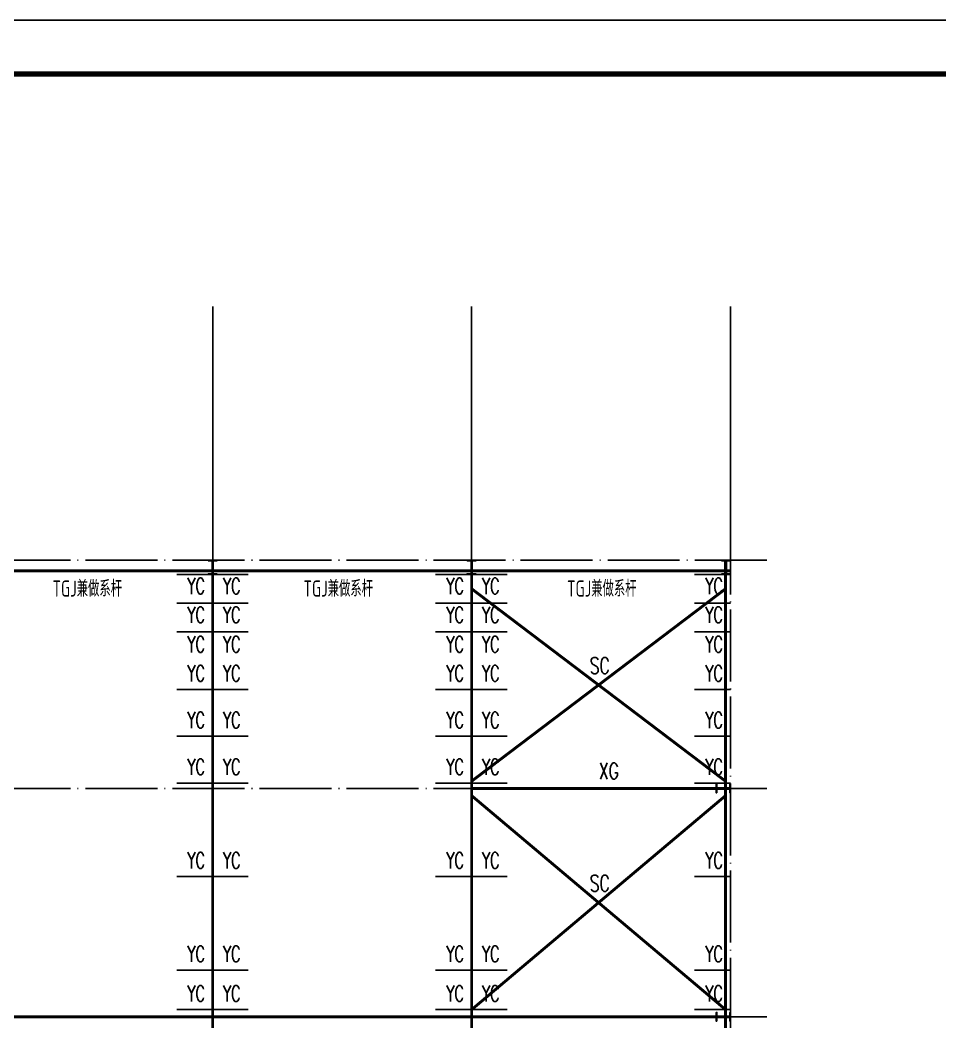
# Model space of a CAD drawing. Extents: x -307088 to 5640332, y -3541089 to -2181377.
# Drawn here: x 5539873 to 5565450, y -3310944 to -3283089 of the extents above; entities that cross this region are included whole.
import ezdxf

# ---------------------------------------------------------------- set-up
doc = ezdxf.new("R2010")
doc.units = 0
doc.header["$LTSCALE"] = 100
doc.header["$MEASUREMENT"] = 0
for name, pattern in [('CENTER2', [28.575000000000003, 19.05, -3.175, 3.175, -3.175]), ('DASHED', [0.75, 0.5, -0.25]), ('DOTE', [2.4200000000000004, 2, -0.2, 0.02, -0.2])]:
    doc.linetypes.add(name, pattern=pattern)
doc.layers.get('0').update_dxf_attribs({"linetype": 'CONTINUOUS'})
for name, color, linetype in [('4虚线层', 6, 'DASHED'), ('AXIS', 3, 'CONTINUOUS'), ('CENTER', 3, 'CONTINUOUS'), ('COLUMN', 2, 'CONTINUOUS'), ('DOTE', 1, 'DOTE'), ('PUB_TITLE', 4, 'CONTINUOUS')]:
    doc.layers.add(name, color=color, linetype=linetype)
doc.styles.add('_SIMPLEX', font='SIMPLEX.shx', dxfattribs={"width": 0.8})
doc.styles.add('TSSD_DIMENSION', font='Tssdeng.shx', dxfattribs={"width": 0.699999988079071, "bigfont": 'hztxt.shx'})

msp = doc.modelspace()

# ---------------------------------------------------------------- linework, layer by layer
at = {"color": 5, "linetype": 'CENTER2', "const_width": 80}
for points in [[(5559488.949752, -3304251.548750332), (5552428.94867554, -3298901.54798907)], [(5559488.94941445, -3298901.547993276), (5552428.948836198, -3304250.22844692)], [(5559488.949761945, -3310601.547993276), (5552428.948848292, -3304652.867531221)], [(5559488.949752, -3304651.54723622), (5552428.949026973, -3310601.54798907)]]:
    msp.add_lwpolyline(points, dxfattribs=at)
at = {"layer": '4虚线层', "color": 1, "linetype": 'CENTER2', "const_width": 80}
for points in [[(5545228.950143415, -3298101.546483617), (5545228.949380475, -3323501.546483617)], [(5552428.950143415, -3298101.546483617), (5552428.949380475, -3323501.546483617)], [(5559488.950143415, -3298101.546483617), (5559488.949380475, -3323501.546483617)]]:
    msp.add_lwpolyline(points, dxfattribs=at)
at = {"layer": '4虚线层', "color": 4, "linetype": 'CENTER2', "const_width": 80}
for points in [[(5559628.94941445, -3298401.546483617), (5502028.949414451, -3298401.546483617)], [(5559628.94941445, -3304451.546483617), (5552428.949414451, -3304451.546483617)], [(5559628.94941445, -3310801.546483617), (5502028.949414451, -3310801.546483617)]]:
    msp.add_lwpolyline(points, dxfattribs=at)
at = {"layer": 'AXIS'}
for p, q in [((5545228.94941445, -3297057.044845025), (5545228.94941445, -3291057.044845025)), ((5552428.94941445, -3297057.044845025), (5552428.94941445, -3291057.044845025)), ((5559628.94941445, -3297057.044845025), (5559628.94941445, -3291057.044845025))]:
    msp.add_line(p, q, dxfattribs=at)
at = {"layer": 'CENTER', "color": 3, "linetype": 'Continuous'}
for p, q in [((5545228.949767952, -3298501.546483617), (5544228.752000031, -3298501.546483617)), ((5546219.146617796, -3298501.546483617), (5545218.948849875, -3298501.546483617)), ((5552428.949767952, -3298501.546483617), (5551428.752000031, -3298501.546483617)), ((5553419.146617796, -3298501.546483617), (5552418.948849875, -3298501.546483617)), ((5559628.949767952, -3298501.546483617), (5558628.752000031, -3298501.546483617)), ((5545228.949767952, -3299301.546483617), (5544228.752000031, -3299301.546483617)), ((5546219.146617796, -3299301.546483617), (5545218.948849875, -3299301.546483617)), ((5552428.949767952, -3299301.546483617), (5551428.752000031, -3299301.546483617)), ((5553419.146617796, -3299301.546483617), (5552418.948849875, -3299301.546483617)), ((5559628.949767952, -3299301.546483617), (5558628.752000031, -3299301.546483617)), ((5545228.949767952, -3300101.546483617), (5544228.752000031, -3300101.546483617)), ((5546219.146617796, -3300101.546483617), (5545218.948849875, -3300101.546483617)), ((5552428.949767952, -3300101.546483617), (5551428.752000031, -3300101.546483617)), ((5553419.146617796, -3300101.546483617), (5552418.948849875, -3300101.546483617)), ((5559628.949767952, -3300101.546483617), (5558628.752000031, -3300101.546483617)), ((5545228.949767952, -3301701.546483617), (5544228.752000031, -3301701.546483617)), ((5546219.146617796, -3301701.546483617), (5545218.948849875, -3301701.546483617)), ((5552428.949767952, -3301701.546483617), (5551428.752000031, -3301701.546483617)), ((5553419.146617796, -3301701.546483617), (5552418.948849875, -3301701.546483617)), ((5559628.949767952, -3301701.546483617), (5558628.752000031, -3301701.546483617)), ((5545228.949767952, -3303001.546483617), (5544228.752000031, -3303001.546483617)), ((5546219.146617796, -3303001.546483617), (5545218.948849875, -3303001.546483617)), ((5552428.949767952, -3303001.546483617), (5551428.752000031, -3303001.546483617)), ((5553419.146617796, -3303001.546483617), (5552418.948849875, -3303001.546483617)), ((5559628.949767952, -3303001.546483617), (5558628.752000031, -3303001.546483617)), ((5545228.949767952, -3304301.546483617), (5544228.752000031, -3304301.546483617)), ((5546219.146617796, -3304301.546483617), (5545218.948849875, -3304301.546483617)), ((5552428.949767952, -3304301.546483617), (5551428.752000031, -3304301.546483617)), ((5553419.146617796, -3304301.546483617), (5552418.948849875, -3304301.546483617)), ((5559628.949767952, -3304301.546483617), (5558628.752000031, -3304301.546483617)), ((5545228.949767952, -3306901.546483617), (5544228.752000031, -3306901.546483617)), ((5546219.146617796, -3306901.546483617), (5545218.948849875, -3306901.546483617)), ((5552428.949767952, -3306901.546483617), (5551428.752000031, -3306901.546483617)), ((5553419.146617796, -3306901.546483617), (5552418.948849875, -3306901.546483617)), ((5559628.949767952, -3306901.546483617), (5558628.752000031, -3306901.546483617)), ((5545228.949767952, -3309501.546483617), (5544228.752000031, -3309501.546483617)), ((5546219.146617796, -3309501.546483617), (5545218.948849875, -3309501.546483617)), ((5552428.949767952, -3309501.546483617), (5551428.752000031, -3309501.546483617)), ((5553419.146617796, -3309501.546483617), (5552418.948849875, -3309501.546483617)), ((5559628.949767952, -3309501.546483617), (5558628.752000031, -3309501.546483617)), ((5545228.949767952, -3310601.546483617), (5544228.752000031, -3310601.546483617)), ((5546219.146617796, -3310601.546483617), (5545218.948849875, -3310601.546483617)), ((5552428.949767952, -3310601.546483617), (5551428.752000031, -3310601.546483617)), ((5553419.146617796, -3310601.546483617), (5552418.948849875, -3310601.546483617)), ((5559628.949767952, -3310601.546483617), (5558628.752000031, -3310601.546483617))]:
    msp.add_line(p, q, dxfattribs=at)
at = {"layer": 'COLUMN', "color": 6}
for points in [[(5545353.94941445, -3298481.546483617), (5545353.94941445, -3298501.546483617), (5545103.94941445, -3298501.546483617), (5545103.94941445, -3298481.546483617), (5545218.94941445, -3298481.546483617), (5545218.94941445, -3298121.546483617), (5545103.94941445, -3298121.546483617), (5545103.94941445, -3298101.546483617), (5545353.94941445, -3298101.546483617), (5545353.94941445, -3298121.546483617), (5545238.94941445, -3298121.546483617), (5545238.94941445, -3298481.546483617)], [(5552553.94941445, -3298481.546483617), (5552553.94941445, -3298501.546483617), (5552303.94941445, -3298501.546483617), (5552303.94941445, -3298481.546483617), (5552418.94941445, -3298481.546483617), (5552418.94941445, -3298121.546483617), (5552303.94941445, -3298121.546483617), (5552303.94941445, -3298101.546483617), (5552553.94941445, -3298101.546483617), (5552553.94941445, -3298121.546483617), (5552438.94941445, -3298121.546483617), (5552438.94941445, -3298481.546483617)], [(5559378.94941445, -3298481.546483617), (5559378.94941445, -3298501.546483617), (5559628.94941445, -3298501.546483617), (5559628.94941445, -3298481.546483617), (5559513.94941445, -3298481.546483617), (5559513.94941445, -3298121.546483617), (5559628.94941445, -3298121.546483617), (5559628.94941445, -3298101.546483617), (5559378.94941445, -3298101.546483617), (5559378.94941445, -3298121.546483617), (5559493.94941445, -3298121.546483617), (5559493.94941445, -3298481.546483617)], [(5559248.949414448, -3304576.546483617), (5559228.949414448, -3304576.546483617), (5559228.949414448, -3304326.546483617), (5559248.949414448, -3304326.546483617), (5559248.949414448, -3304441.546483617), (5559608.949414448, -3304441.546483617), (5559608.949414448, -3304326.546483617), (5559628.949414448, -3304326.546483617), (5559628.949414448, -3304576.546483617), (5559608.949414448, -3304576.546483617), (5559608.949414448, -3304461.546483617), (5559248.949414448, -3304461.546483617)], [(5559248.949414448, -3310926.546483617), (5559228.949414448, -3310926.546483617), (5559228.949414448, -3310676.546483617), (5559248.949414448, -3310676.546483617), (5559248.949414448, -3310791.546483617), (5559608.949414448, -3310791.546483617), (5559608.949414448, -3310676.546483617), (5559628.949414448, -3310676.546483617), (5559628.949414448, -3310926.546483617), (5559608.949414448, -3310926.546483617), (5559608.949414448, -3310811.546483617), (5559248.949414448, -3310811.546483617)]]:
    msp.add_lwpolyline(points, close=True, dxfattribs=at)
at = {"layer": 'DOTE', "color": 9, "ltscale": 10}
for p, q in [((5545228.94941445, -3297057.044845025), (5545228.94941445, -3324773.900901547)), ((5552428.94941445, -3297057.044845025), (5552428.94941445, -3324773.900901547)), ((5559628.94941445, -3297057.044845025), (5559628.94941445, -3324773.900901547)), ((5500551.877367142, -3298101.546483617), (5560758.019503927, -3298101.546483617)), ((5500551.877367142, -3304451.546483617), (5560758.019503927, -3304451.546483617)), ((5500551.877367142, -3310801.546483617), (5560758.019503927, -3310801.546483617))]:
    msp.add_line(p, q, dxfattribs=at)
at = {"layer": 'PUB_TITLE'}
msp.add_lwpolyline([(5479576.264753127, -3346089.105484813), (5591026.264753127, -3346089.105484813), (5591026.264753127, -3283089.105484813), (5479576.264753127, -3283089.105484813)], close=True, dxfattribs=at)
at = {"layer": 'PUB_TITLE', "const_width": 150}
msp.add_lwpolyline([(5483326.264753127, -3344589.105484813), (5589526.264753127, -3344589.105484813), (5589526.264753127, -3284589.105484813), (5483326.264753127, -3284589.105484813)], close=True, dxfattribs=at)

# ---------------------------------------------------------------- texts
at = {"layer": '4虚线层'}
for s, style, width, p in [('TGJ兼做系杆', 'TSSD_DIMENSION', 0.699999988079071, (5540775.580131712, -3299120.399730532)), ('TGJ兼做系杆', 'TSSD_DIMENSION', 0.699999988079071, (5547752.643372959, -3299120.399730532)), ('TGJ兼做系杆', 'TSSD_DIMENSION', 0.699999988079071, (5555080.761523387, -3299120.399730532)), ('XG', '_SIMPLEX', 0.7, (5555967.405528169, -3304191.942221602))]:
    msp.add_text(s, height=450, dxfattribs=dict(at, style=style, width=width)).set_placement(p)
at = {"layer": '4虚线层', "color": 0, "style": '_SIMPLEX', "width": 0.7}
for p in [(5555715.750381244, -3301263.063359754), (5555715.750472593, -3307313.722752301)]:
    msp.add_text('SC', height=450, dxfattribs=at).set_placement(p)
at = {"layer": 'CENTER', "style": '_SIMPLEX', "width": 0.65}
for p in [(5544527.229924786, -3299048.592801588), (5545517.42677463, -3299048.592801588), (5551727.229924786, -3299048.592801588), (5552717.42677463, -3299048.592801588), (5558927.229924786, -3299048.592801588), (5544527.229924786, -3299848.592801588), (5545517.42677463, -3299848.592801588), (5551727.229924786, -3299848.592801588), (5552717.42677463, -3299848.592801588), (5558927.229924786, -3299848.592801588), (5544527.229924786, -3300668.012998569), (5545517.42677463, -3300668.012998569), (5551727.229924786, -3300668.012998569), (5552717.42677463, -3300668.012998569), (5558927.229924786, -3300668.012998569), (5544527.229924786, -3301476.622815915), (5545517.42677463, -3301476.622815915), (5551727.229924786, -3301476.622815915), (5552717.42677463, -3301476.622815915), (5558927.229924786, -3301476.622815915), (5544527.229924786, -3302776.622815915), (5545517.42677463, -3302776.622815915), (5551727.229924786, -3302776.622815915), (5552717.42677463, -3302776.622815915), (5558927.229924786, -3302776.622815915), (5544527.229924786, -3304076.622815915), (5545517.42677463, -3304076.622815915), (5551727.229924786, -3304076.622815915), (5552717.42677463, -3304076.622815915), (5558927.229924786, -3304076.622815915), (5544527.229924786, -3306676.622815915), (5545517.42677463, -3306676.622815915), (5551727.229924786, -3306676.622815915), (5552717.42677463, -3306676.622815915), (5558927.229924786, -3306676.622815915), (5544527.229924786, -3309276.622815915), (5545517.42677463, -3309276.622815915), (5551727.229924786, -3309276.622815915), (5552717.42677463, -3309276.622815915), (5558927.229924786, -3309276.622815915), (5544527.229924786, -3310376.622815915), (5545517.42677463, -3310376.622815915), (5551727.229924786, -3310376.622815915), (5552717.42677463, -3310376.622815915), (5558927.229924786, -3310376.622815915)]:
    msp.add_text('YC', height=450, dxfattribs=at).set_placement(p)

doc.saveas('drawing.dxf')
